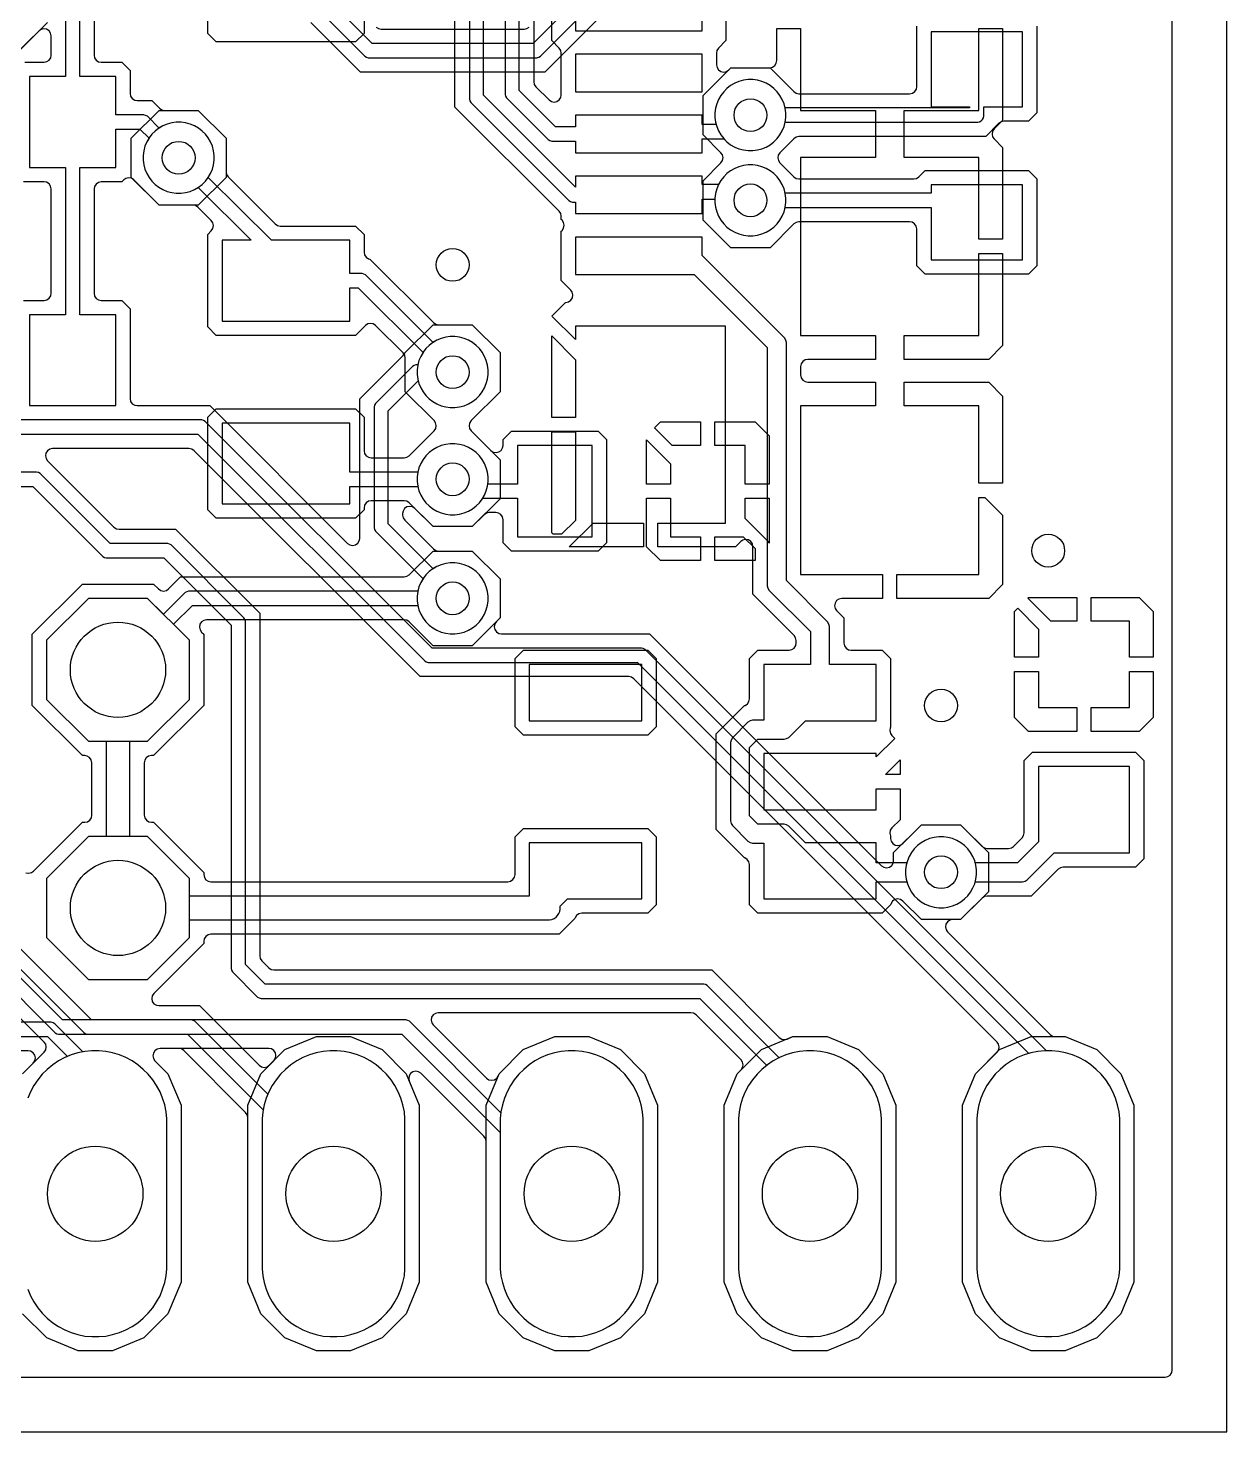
# Model space of a CAD drawing. Header units: millimetres. Extents: x 22.9 to 64.8, y 41.9 to 68.6.
# Drawn here: x 51.99 to 64.77, y 41.91 to 56.88 of the extents above; entities that cross this region are included whole.
import ezdxf

# ---------------------------------------------------------------- set-up
doc = ezdxf.new("R2010")
doc.units = ezdxf.units.MM

msp = doc.modelspace()

# ---------------------------------------------------------------- linework, layer by layer
at = {"layer": '16_copper'}
for points in [[(23.52, 42.494), (64.11, 42.494), (64.139, 42.5), (64.164, 42.517), (64.181, 42.543), (64.186, 42.57), (64.186, 67.92), (64.18, 67.949), (64.163, 67.974), (64.137, 67.991), (64.11, 67.996), (23.52, 67.996)], [(55.172, 56.988), (55.579, 56.581), (55.597, 56.571), (55.616, 56.566), (57.414, 56.566), (57.433, 56.571), (57.451, 56.581), (59.423, 58.553)], [(59.286, 58.632), (57.372, 56.718), (55.658, 56.718), (55.309, 57.067)], [(59.591, 58.506), (57.499, 56.413), (55.531, 56.413), (55.004, 56.94)], [(52.387, 57.741), (52.387, 56.365), (52.003, 56.365), (52.003, 55.395), (52.387, 55.395), (52.387, 53.825), (52.003, 53.825), (52.003, 52.855), (52.924, 52.855), (52.924, 53.825), (52.54, 53.825), (52.54, 55.395), (52.924, 55.395), (52.924, 55.804), (53.181, 55.804), (53.278, 55.708), (53.254, 55.667), (53.235, 55.621), (53.222, 55.573), (53.216, 55.524), (53.216, 55.474), (53.222, 55.425), (53.235, 55.377), (53.254, 55.331), (53.279, 55.288), (53.309, 55.249), (53.344, 55.214), (53.383, 55.184), (53.426, 55.159), (53.472, 55.14), (53.52, 55.127), (53.569, 55.121), (53.619, 55.121), (53.668, 55.127), (53.716, 55.14), (53.762, 55.159), (53.805, 55.184), (53.844, 55.214), (53.879, 55.249), (53.909, 55.288), (53.934, 55.331), (53.953, 55.377), (53.966, 55.425), (53.972, 55.474), (53.972, 55.524), (53.966, 55.573), (53.953, 55.621), (53.934, 55.667), (53.909, 55.71), (53.879, 55.749), (53.844, 55.784), (53.805, 55.814), (53.762, 55.839), (53.716, 55.858), (53.668, 55.871), (53.619, 55.877), (53.569, 55.877), (53.52, 55.871), (53.472, 55.858), (53.426, 55.839), (53.385, 55.815), (53.26, 55.941), (53.242, 55.951), (53.223, 55.956), (52.924, 55.956), (52.924, 56.365), (52.54, 56.365), (52.54, 57.935)], [(52.692, 57.706), (52.692, 56.594), (52.698, 56.564), (52.715, 56.539), (52.741, 56.523), (52.768, 56.518), (52.987, 56.518), (53.076, 56.428), (53.076, 56.185), (53.082, 56.155), (53.1, 56.13), (53.125, 56.114), (53.153, 56.109), (53.308, 56.109), (53.39, 56.027), (53.415, 56.01), (53.444, 56.004), (53.803, 56.004), (54.099, 55.708), (54.099, 55.29), (53.803, 54.994), (53.385, 54.994), (53.115, 55.263), (53.09, 55.28), (53.06, 55.285), (53.031, 55.279), (53.008, 55.263), (52.987, 55.242), (52.768, 55.242), (52.739, 55.236), (52.714, 55.219), (52.697, 55.194), (52.692, 55.166), (52.692, 54.054), (52.698, 54.024), (52.715, 53.999), (52.741, 53.983), (52.768, 53.977), (52.987, 53.977), (53.076, 53.888), (53.076, 52.931), (53.082, 52.901), (53.1, 52.876), (53.125, 52.86), (53.153, 52.855), (53.925, 52.855), (55.394, 51.386), (55.42, 51.369), (55.449, 51.364), (55.479, 51.37), (55.504, 51.388), (55.52, 51.413), (55.524, 51.44), (55.524, 52.927), (55.987, 53.39), (56.004, 53.415), (56.005, 53.417), (56.306, 53.718), (56.724, 53.718), (57.02, 53.422), (57.02, 53.004), (56.712, 52.695), (56.695, 52.67), (56.69, 52.64), (56.696, 52.611), (56.712, 52.588), (56.923, 52.376), (56.948, 52.36), (56.978, 52.354), (57.008, 52.361), (57.032, 52.378), (57.048, 52.404), (57.053, 52.43), (57.053, 52.493), (57.142, 52.582), (58.067, 52.582), (58.157, 52.493), (58.157, 51.393), (58.067, 51.304), (57.142, 51.304), (57.053, 51.393), (57.053, 51.638), (57.047, 51.668), (57.03, 51.693), (57.004, 51.709), (56.977, 51.714), (56.905, 51.714), (56.876, 51.708), (56.852, 51.692), (56.724, 51.565), (56.306, 51.565), (56.112, 51.759), (56.086, 51.776), (56.057, 51.781), (56.027, 51.775), (56.002, 51.757), (55.986, 51.731), (55.982, 51.705), (55.982, 51.688), (55.988, 51.659), (56.004, 51.634), (56.311, 51.328), (56.336, 51.311), (56.365, 51.305), (56.724, 51.305), (57.02, 51.009), (57.02, 50.591), (56.981, 50.552), (56.965, 50.527), (56.959, 50.497), (56.966, 50.467), (56.983, 50.442), (57.009, 50.426), (57.035, 50.422), (58.613, 50.422), (61.087, 47.949), (61.112, 47.932), (61.142, 47.926), (61.171, 47.933), (61.196, 47.95), (61.212, 47.976), (61.217, 48.002), (61.217, 48.088), (61.513, 48.384), (61.931, 48.384), (62.16, 48.155), (62.185, 48.139), (62.214, 48.133), (62.442, 48.133), (62.472, 48.139), (62.496, 48.155), (62.586, 48.245), (62.603, 48.271), (62.609, 48.299), (62.609, 49.069), (62.698, 49.159), (63.794, 49.159), (63.884, 49.069), (63.884, 48.022), (63.794, 47.933), (63.024, 47.933), (62.994, 47.927), (62.97, 47.911), (62.684, 47.625), (62.214, 47.625), (62.184, 47.619), (62.16, 47.603), (61.931, 47.374), (61.845, 47.374), (61.816, 47.368), (61.791, 47.351), (61.774, 47.325), (61.769, 47.295), (61.776, 47.266), (61.792, 47.244), (62.887, 46.149), (62.912, 46.132), (62.94, 46.126), (63.047, 46.126), (63.383, 45.987), (63.64, 45.73), (63.779, 45.394), (63.779, 43.506), (63.64, 43.17), (63.383, 42.913), (63.047, 42.774), (62.683, 42.774), (62.347, 42.913), (62.09, 43.17), (61.951, 43.506), (61.951, 45.394), (62.09, 45.73), (62.32, 45.961), (62.337, 45.986), (62.343, 46.016), (62.336, 46.045), (62.32, 46.068), (58.446, 49.942), (58.421, 49.959), (58.393, 49.965), (56.169, 49.965), (53.758, 52.375), (53.733, 52.392), (53.704, 52.398), (52.25, 52.398), (52.22, 52.392), (52.195, 52.375), (52.178, 52.349), (52.173, 52.319), (52.18, 52.29), (52.196, 52.268), (52.904, 51.559), (52.93, 51.542), (52.958, 51.537), (53.562, 51.537), (54.458, 50.641), (54.458, 46.989), (54.464, 46.96), (54.48, 46.935), (54.555, 46.86), (54.581, 46.843), (54.609, 46.838), (59.277, 46.838), (59.997, 46.117), (60.023, 46.1), (60.052, 46.095), (60.08, 46.1), (60.143, 46.126), (60.507, 46.126), (60.843, 45.987), (61.1, 45.73), (61.239, 45.394), (61.239, 43.506), (61.1, 43.17), (60.843, 42.913), (60.507, 42.774), (60.143, 42.774), (59.807, 42.913), (59.55, 43.17), (59.411, 43.506), (59.411, 45.394), (59.55, 45.73), (59.59, 45.77), (59.607, 45.795), (59.612, 45.825), (59.606, 45.855), (59.59, 45.878), (59.11, 46.358), (59.084, 46.375), (59.056, 46.38), (56.362, 46.38), (56.332, 46.374), (56.307, 46.357), (56.291, 46.332), (56.286, 46.302), (56.293, 46.272), (56.308, 46.25), (56.876, 45.682), (56.901, 45.666), (56.931, 45.66), (56.961, 45.666), (56.985, 45.684), (57, 45.707), (57.01, 45.73), (57.267, 45.987), (57.603, 46.126), (57.967, 46.126), (58.303, 45.987), (58.56, 45.73), (58.699, 45.394), (58.699, 43.506), (58.56, 43.17), (58.303, 42.913), (57.967, 42.774), (57.603, 42.774), (57.267, 42.913), (57.01, 43.17), (56.871, 43.506), (56.871, 45.01), (56.865, 45.039), (56.848, 45.063), (56.177, 45.735), (56.152, 45.752), (56.122, 45.757), (56.092, 45.751), (56.067, 45.733), (56.051, 45.707), (56.047, 45.677), (56.053, 45.652), (56.159, 45.394), (56.159, 43.506), (56.02, 43.17), (55.763, 42.913), (55.427, 42.774), (55.063, 42.774), (54.727, 42.913), (54.47, 43.17), (54.331, 43.506), (54.331, 45.394), (54.47, 45.73), (54.609, 45.869), (54.626, 45.895), (54.631, 45.924), (54.625, 45.954), (54.607, 45.979), (54.582, 45.995), (54.555, 45.999), (53.395, 45.999), (53.365, 45.993), (53.34, 45.976), (53.324, 45.951), (53.319, 45.921), (53.326, 45.891), (53.341, 45.869), (53.48, 45.73), (53.619, 45.394), (53.619, 43.506), (53.48, 43.17), (53.223, 42.913), (52.887, 42.774), (52.523, 42.774), (52.187, 42.913), (51.93, 43.17)], [(62.742, 56.904), (62.742, 55.979), (62.653, 55.889), (62.394, 55.889), (62.364, 55.883), (62.34, 55.867), (62.198, 55.725), (60.207, 55.725), (60.178, 55.719), (60.154, 55.702), (60.004, 55.553), (59.987, 55.528), (59.982, 55.498), (59.988, 55.468), (60.004, 55.445), (60.154, 55.296), (60.179, 55.279), (60.207, 55.273), (61.432, 55.273), (61.462, 55.279), (61.486, 55.296), (61.553, 55.363), (62.653, 55.363), (62.742, 55.273), (62.742, 54.348), (62.653, 54.259), (61.553, 54.259), (61.464, 54.348), (61.464, 54.74), (61.458, 54.77), (61.44, 54.795), (61.415, 54.811), (61.387, 54.816), (60.207, 54.816), (60.178, 54.81), (60.154, 54.794), (59.899, 54.539), (59.481, 54.539), (59.185, 54.835), (59.185, 55.254), (59.376, 55.445), (59.393, 55.47), (59.398, 55.5), (59.392, 55.53), (59.376, 55.553), (59.185, 55.744), (59.185, 56.163), (59.481, 56.459), (59.899, 56.459), (60.154, 56.204), (60.179, 56.188), (60.207, 56.182), (61.387, 56.182), (61.417, 56.188), (61.442, 56.205), (61.459, 56.231), (61.464, 56.258), (61.464, 56.904)], [(51.955, 56.518), (52.159, 56.518), (52.189, 56.524), (52.214, 56.541), (52.23, 56.566), (52.235, 56.594), (52.235, 56.798), (52.229, 56.827), (52.212, 56.852), (52.186, 56.869), (52.156, 56.874), (52.127, 56.867), (52.105, 56.851), (51.901, 56.648)], [(55.698, 56.893), (55.724, 56.876), (55.752, 56.871), (57.278, 56.871), (57.307, 56.877), (57.332, 56.893)], [(51.94, 53.977), (52.159, 53.977), (52.189, 53.984), (52.214, 54.001), (52.23, 54.026), (52.235, 54.054), (52.235, 55.166), (52.229, 55.196), (52.212, 55.221), (52.186, 55.237), (52.159, 55.242), (51.94, 55.242)], [(50.349, 52.55), (53.799, 52.55), (56.217, 50.132), (56.234, 50.122), (56.254, 50.117), (58.487, 50.117), (62.659, 45.946), (62.608, 45.93), (62.539, 45.902), (62.473, 45.866), (62.411, 45.825), (62.353, 45.777), (62.3, 45.724), (62.252, 45.666), (62.211, 45.604), (62.175, 45.538), (62.147, 45.469), (62.125, 45.397), (62.11, 45.324), (62.103, 45.249), (62.103, 43.651), (62.11, 43.576), (62.125, 43.503), (62.147, 43.431), (62.175, 43.362), (62.211, 43.296), (62.252, 43.234), (62.3, 43.176), (62.353, 43.123), (62.411, 43.075), (62.473, 43.034), (62.539, 42.998), (62.608, 42.97), (62.68, 42.948), (62.753, 42.933), (62.828, 42.926), (62.902, 42.926), (62.977, 42.933), (63.05, 42.948), (63.122, 42.97), (63.191, 42.998), (63.257, 43.034), (63.319, 43.075), (63.377, 43.123), (63.43, 43.176), (63.478, 43.234), (63.519, 43.296), (63.555, 43.362), (63.583, 43.431), (63.605, 43.503), (63.62, 43.576), (63.627, 43.651), (63.627, 45.249), (63.62, 45.324), (63.605, 45.397), (63.583, 45.469), (63.555, 45.538), (63.519, 45.604), (63.478, 45.666), (63.43, 45.724), (63.377, 45.777), (63.319, 45.825), (63.257, 45.866), (63.191, 45.902), (63.122, 45.93), (63.05, 45.952), (62.977, 45.967), (62.902, 45.974), (62.846, 45.974), (58.566, 50.254), (58.548, 50.264), (58.529, 50.269), (56.295, 50.269), (53.877, 52.687), (53.86, 52.697), (53.841, 52.703), (50.391, 52.703)], [(48.758, 51.994), (52.038, 51.994), (52.785, 51.247), (52.803, 51.237), (52.822, 51.232), (53.435, 51.232), (54.153, 50.514), (54.153, 46.853), (54.158, 46.834), (54.168, 46.816), (54.436, 46.548), (54.454, 46.538), (54.473, 46.533), (59.15, 46.533), (59.864, 45.819), (59.813, 45.777), (59.76, 45.724), (59.712, 45.666), (59.671, 45.604), (59.635, 45.538), (59.607, 45.469), (59.585, 45.397), (59.57, 45.324), (59.563, 45.249), (59.563, 43.651), (59.57, 43.576), (59.585, 43.503), (59.607, 43.431), (59.635, 43.362), (59.671, 43.296), (59.712, 43.234), (59.76, 43.176), (59.813, 43.123), (59.871, 43.075), (59.933, 43.034), (59.999, 42.998), (60.068, 42.97), (60.14, 42.948), (60.213, 42.933), (60.288, 42.926), (60.362, 42.926), (60.437, 42.933), (60.51, 42.948), (60.582, 42.97), (60.651, 42.998), (60.717, 43.034), (60.779, 43.075), (60.837, 43.123), (60.89, 43.176), (60.938, 43.234), (60.979, 43.296), (61.015, 43.362), (61.043, 43.431), (61.065, 43.503), (61.08, 43.576), (61.087, 43.651), (61.087, 45.249), (61.08, 45.324), (61.065, 45.397), (61.043, 45.469), (61.015, 45.538), (60.979, 45.604), (60.938, 45.666), (60.89, 45.724), (60.837, 45.777), (60.779, 45.825), (60.717, 45.866), (60.651, 45.902), (60.582, 45.93), (60.51, 45.952), (60.437, 45.967), (60.362, 45.974), (60.288, 45.974), (60.213, 45.967), (60.14, 45.952), (60.068, 45.93), (59.999, 45.902), (59.998, 45.901), (59.229, 46.67), (59.211, 46.68), (59.192, 46.685), (54.515, 46.685), (54.305, 46.895), (54.305, 50.556), (54.3, 50.575), (54.29, 50.593), (53.514, 51.369), (53.496, 51.379), (53.477, 51.384), (52.864, 51.384), (52.117, 52.131), (52.099, 52.141), (52.08, 52.146), (48.8, 52.146)], [(51.628, 47.124), (52.585, 46.167), (52.603, 46.157), (52.622, 46.152), (55.975, 46.152), (57.023, 45.104), (57.023, 43.651), (57.03, 43.576), (57.045, 43.503), (57.067, 43.431), (57.095, 43.362), (57.131, 43.296), (57.172, 43.234), (57.22, 43.176), (57.273, 43.123), (57.331, 43.075), (57.393, 43.034), (57.459, 42.998), (57.528, 42.97), (57.6, 42.948), (57.673, 42.933), (57.748, 42.926), (57.822, 42.926), (57.897, 42.933), (57.97, 42.948), (58.042, 42.97), (58.111, 42.998), (58.177, 43.034), (58.239, 43.075), (58.297, 43.123), (58.35, 43.176), (58.398, 43.234), (58.439, 43.296), (58.475, 43.362), (58.503, 43.431), (58.525, 43.503), (58.54, 43.576), (58.547, 43.651), (58.547, 45.249), (58.54, 45.324), (58.525, 45.397), (58.503, 45.469), (58.475, 45.538), (58.439, 45.604), (58.398, 45.666), (58.35, 45.724), (58.297, 45.777), (58.239, 45.825), (58.177, 45.866), (58.111, 45.902), (58.042, 45.93), (57.97, 45.952), (57.897, 45.967), (57.822, 45.974), (57.748, 45.974), (57.673, 45.967), (57.6, 45.952), (57.528, 45.93), (57.459, 45.902), (57.393, 45.866), (57.331, 45.825), (57.273, 45.777), (57.22, 45.724), (57.172, 45.666), (57.131, 45.604), (57.095, 45.538), (57.067, 45.469), (57.045, 45.397), (57.03, 45.324), (57.029, 45.313), (56.054, 46.289), (56.036, 46.299), (56.017, 46.304), (52.664, 46.304), (51.765, 47.203)], [(51.987, 43.431), (52.015, 43.362), (52.051, 43.296), (52.092, 43.234), (52.14, 43.176), (52.193, 43.123), (52.251, 43.075), (52.313, 43.034), (52.379, 42.998), (52.448, 42.97), (52.52, 42.948), (52.593, 42.933), (52.668, 42.926), (52.742, 42.926), (52.817, 42.933), (52.89, 42.948), (52.962, 42.97), (53.031, 42.998), (53.097, 43.034), (53.159, 43.075), (53.217, 43.123), (53.27, 43.176), (53.318, 43.234), (53.359, 43.296), (53.395, 43.362), (53.423, 43.431), (53.445, 43.503), (53.46, 43.576), (53.467, 43.651), (53.467, 45.249), (53.46, 45.324), (53.445, 45.397), (53.423, 45.469), (53.395, 45.538), (53.359, 45.604), (53.318, 45.666), (53.27, 45.724), (53.217, 45.777), (53.159, 45.825), (53.097, 45.866), (53.031, 45.902), (52.962, 45.93), (52.89, 45.952), (52.817, 45.967), (52.742, 45.974), (52.668, 45.974), (52.593, 45.967), (52.574, 45.963), (52.273, 46.264), (52.256, 46.274), (52.236, 46.279), (49.841, 46.279)], [(49.799, 46.126), (52.195, 46.126), (52.408, 45.914), (52.379, 45.902), (52.313, 45.866), (52.251, 45.825), (52.193, 45.777), (52.14, 45.724), (52.092, 45.666), (52.051, 45.604), (52.015, 45.538), (51.987, 45.469)], [(51.93, 45.73), (52.044, 45.844), (52.061, 45.869), (52.066, 45.899), (52.06, 45.929), (52.042, 45.953), (52.016, 45.969), (51.99, 45.974), (50.88, 45.974)]]:
    msp.add_lwpolyline(points, dxfattribs=at)
for points in [[(62.15, 55.892), (62.164, 55.907), (62.174, 55.924), (62.179, 55.943), (62.179, 56.042), (62.59, 56.042), (62.59, 56.841), (61.616, 56.841), (61.616, 56.042), (62.027, 56.042), (62.027, 56.03), (60.061, 56.03), (60.049, 56.075), (60.03, 56.121), (60.005, 56.164), (59.975, 56.203), (59.94, 56.238), (59.901, 56.269), (59.858, 56.293), (59.812, 56.312), (59.764, 56.325), (59.715, 56.332), (59.665, 56.332), (59.616, 56.325), (59.568, 56.312), (59.522, 56.293), (59.479, 56.269), (59.44, 56.238), (59.405, 56.203), (59.375, 56.164), (59.35, 56.121), (59.331, 56.075), (59.318, 56.027), (59.312, 55.978), (59.312, 55.929), (59.318, 55.879), (59.331, 55.832), (59.35, 55.786), (59.375, 55.743), (59.405, 55.704), (59.44, 55.668), (59.479, 55.638), (59.522, 55.613), (59.568, 55.595), (59.616, 55.582), (59.665, 55.575), (59.715, 55.575), (59.764, 55.582), (59.812, 55.595), (59.858, 55.613), (59.901, 55.638), (59.94, 55.668), (59.975, 55.704), (60.005, 55.743), (60.03, 55.786), (60.049, 55.832), (60.061, 55.877), (62.113, 55.877), (62.132, 55.882)], [(62.59, 55.21), (61.616, 55.21), (61.616, 55.121), (60.061, 55.121), (60.049, 55.166), (60.03, 55.212), (60.005, 55.255), (59.975, 55.294), (59.94, 55.33), (59.901, 55.36), (59.858, 55.385), (59.812, 55.403), (59.764, 55.416), (59.715, 55.423), (59.665, 55.423), (59.616, 55.416), (59.568, 55.403), (59.522, 55.385), (59.479, 55.36), (59.44, 55.33), (59.405, 55.294), (59.375, 55.255), (59.35, 55.212), (59.331, 55.166), (59.318, 55.119), (59.312, 55.069), (59.312, 55.02), (59.318, 54.971), (59.331, 54.923), (59.35, 54.877), (59.375, 54.834), (59.405, 54.795), (59.44, 54.76), (59.479, 54.729), (59.522, 54.705), (59.568, 54.686), (59.616, 54.673), (59.665, 54.666), (59.715, 54.666), (59.764, 54.673), (59.812, 54.686), (59.858, 54.705), (59.901, 54.729), (59.94, 54.76), (59.975, 54.795), (60.005, 54.834), (60.03, 54.877), (60.049, 54.923), (60.061, 54.968), (61.616, 54.968), (61.616, 54.411), (62.59, 54.411)], [(55.682, 51.533), (55.692, 51.515), (56.199, 51.009), (56.175, 50.968), (56.156, 50.922), (56.143, 50.874), (56.137, 50.825), (56.137, 50.775), (56.143, 50.726), (56.156, 50.678), (56.175, 50.632), (56.2, 50.589), (56.23, 50.55), (56.265, 50.515), (56.304, 50.485), (56.347, 50.46), (56.393, 50.441), (56.441, 50.428), (56.49, 50.422), (56.54, 50.422), (56.589, 50.428), (56.637, 50.441), (56.683, 50.46), (56.726, 50.485), (56.765, 50.515), (56.8, 50.55), (56.83, 50.589), (56.855, 50.632), (56.874, 50.678), (56.887, 50.726), (56.893, 50.775), (56.893, 50.825), (56.887, 50.874), (56.874, 50.922), (56.855, 50.968), (56.83, 51.011), (56.8, 51.05), (56.765, 51.085), (56.726, 51.115), (56.683, 51.14), (56.637, 51.159), (56.589, 51.172), (56.54, 51.178), (56.49, 51.178), (56.441, 51.172), (56.393, 51.159), (56.347, 51.14), (56.306, 51.116), (55.829, 51.594), (55.829, 52.8), (56.148, 53.12), (56.156, 53.091), (56.175, 53.045), (56.2, 53.002), (56.23, 52.963), (56.265, 52.928), (56.304, 52.898), (56.347, 52.873), (56.393, 52.854), (56.441, 52.841), (56.49, 52.835), (56.54, 52.835), (56.589, 52.841), (56.637, 52.854), (56.683, 52.873), (56.726, 52.898), (56.765, 52.928), (56.8, 52.963), (56.83, 53.002), (56.855, 53.045), (56.874, 53.091), (56.887, 53.139), (56.893, 53.188), (56.893, 53.238), (56.887, 53.287), (56.874, 53.335), (56.855, 53.381), (56.83, 53.424), (56.8, 53.463), (56.765, 53.498), (56.726, 53.528), (56.683, 53.553), (56.637, 53.572), (56.589, 53.585), (56.54, 53.591), (56.49, 53.591), (56.441, 53.585), (56.393, 53.572), (56.347, 53.553), (56.304, 53.528), (56.265, 53.498), (56.23, 53.463), (56.2, 53.424), (56.175, 53.381), (56.156, 53.335), (56.144, 53.289), (56.124, 53.289), (56.105, 53.284), (56.087, 53.274), (55.692, 52.879), (55.682, 52.861), (55.677, 52.842), (55.677, 51.552)], [(58.856, 52.43), (58.666, 52.62), (58.731, 52.684), (59.159, 52.684), (59.159, 52.43)], [(59.635, 52.019), (59.635, 52.43), (59.311, 52.43), (59.311, 52.684), (59.74, 52.684), (59.889, 52.535), (59.889, 52.019)], [(58.004, 52.43), (57.205, 52.43), (57.205, 52.019), (56.89, 52.019), (56.893, 52.045), (56.893, 52.095), (56.887, 52.144), (56.874, 52.192), (56.855, 52.238), (56.83, 52.281), (56.8, 52.32), (56.765, 52.355), (56.726, 52.385), (56.683, 52.41), (56.637, 52.429), (56.589, 52.442), (56.54, 52.448), (56.49, 52.448), (56.441, 52.442), (56.393, 52.429), (56.347, 52.41), (56.304, 52.385), (56.265, 52.355), (56.23, 52.32), (56.2, 52.281), (56.175, 52.238), (56.156, 52.192), (56.143, 52.144), (56.137, 52.095), (56.137, 52.045), (56.143, 51.996), (56.156, 51.948), (56.175, 51.902), (56.2, 51.859), (56.23, 51.82), (56.265, 51.785), (56.304, 51.755), (56.347, 51.73), (56.393, 51.711), (56.441, 51.698), (56.49, 51.692), (56.54, 51.692), (56.589, 51.698), (56.637, 51.711), (56.683, 51.73), (56.726, 51.755), (56.765, 51.785), (56.8, 51.82), (56.83, 51.859), (56.834, 51.867), (57.205, 51.867), (57.205, 51.456), (58.004, 51.456)], [(58.582, 52.019), (58.582, 52.489), (58.836, 52.235), (58.836, 52.019)], [(58.731, 51.202), (58.582, 51.351), (58.582, 51.867), (58.836, 51.867), (58.836, 51.456), (59.159, 51.456), (59.159, 51.202)], [(59.888, 51.391), (59.878, 51.408), (59.635, 51.651), (59.635, 51.867), (59.889, 51.867), (59.889, 51.389)], [(59.311, 51.202), (59.311, 51.456), (59.614, 51.456), (59.741, 51.33), (59.741, 51.203), (59.74, 51.202)], [(53.709, 49.722), (53.709, 50.354), (53.263, 50.8), (52.632, 50.8), (52.185, 50.354), (52.185, 49.722), (52.632, 49.276), (53.263, 49.276)], [(62.893, 50.556), (62.648, 50.801), (62.656, 50.81), (63.17, 50.81), (63.17, 50.556)], [(63.731, 50.171), (63.731, 50.556), (63.322, 50.556), (63.322, 50.81), (63.836, 50.81), (63.985, 50.661), (63.985, 50.171)], [(62.507, 50.171), (62.507, 50.661), (62.54, 50.694), (62.761, 50.472), (62.761, 50.171)], [(62.656, 49.381), (62.507, 49.529), (62.507, 50.019), (62.761, 50.019), (62.761, 49.635), (63.17, 49.635), (63.17, 49.381)], [(63.322, 49.381), (63.322, 49.635), (63.731, 49.635), (63.731, 50.019), (63.985, 50.019), (63.985, 49.529), (63.836, 49.381)], [(62.641, 47.798), (62.929, 48.085), (63.731, 48.085), (63.731, 49.006), (62.761, 49.006), (62.761, 48.204), (62.537, 47.981), (62.086, 47.981), (62.081, 48.001), (62.062, 48.047), (62.037, 48.09), (62.007, 48.129), (61.972, 48.164), (61.933, 48.194), (61.89, 48.219), (61.844, 48.238), (61.796, 48.251), (61.747, 48.257), (61.697, 48.257), (61.648, 48.251), (61.6, 48.238), (61.554, 48.219), (61.511, 48.194), (61.472, 48.164), (61.437, 48.129), (61.407, 48.09), (61.382, 48.047), (61.363, 48.001), (61.35, 47.953), (61.344, 47.904), (61.344, 47.854), (61.35, 47.805), (61.363, 47.757), (61.382, 47.711), (61.407, 47.668), (61.437, 47.629), (61.472, 47.594), (61.511, 47.564), (61.554, 47.539), (61.6, 47.52), (61.648, 47.507), (61.697, 47.501), (61.747, 47.501), (61.796, 47.507), (61.844, 47.52), (61.89, 47.539), (61.933, 47.564), (61.972, 47.594), (62.007, 47.629), (62.037, 47.668), (62.062, 47.711), (62.081, 47.757), (62.086, 47.777), (62.592, 47.777), (62.618, 47.784)], [(53.709, 47.182), (53.709, 47.814), (53.263, 48.26), (52.632, 48.26), (52.185, 47.814), (52.185, 47.182), (52.632, 46.736), (53.263, 46.736)], [(55.357, 42.933), (55.43, 42.948), (55.502, 42.97), (55.571, 42.998), (55.637, 43.034), (55.699, 43.075), (55.757, 43.123), (55.81, 43.176), (55.858, 43.234), (55.899, 43.296), (55.935, 43.362), (55.963, 43.431), (55.985, 43.503), (56, 43.576), (56.007, 43.651), (56.007, 45.249), (56, 45.324), (55.985, 45.397), (55.963, 45.469), (55.935, 45.538), (55.899, 45.604), (55.858, 45.666), (55.81, 45.724), (55.757, 45.777), (55.699, 45.825), (55.637, 45.866), (55.571, 45.902), (55.502, 45.93), (55.43, 45.952), (55.357, 45.967), (55.282, 45.974), (55.208, 45.974), (55.133, 45.967), (55.06, 45.952), (54.988, 45.93), (54.919, 45.902), (54.853, 45.866), (54.791, 45.825), (54.733, 45.777), (54.68, 45.724), (54.632, 45.666), (54.591, 45.604), (54.555, 45.538), (54.527, 45.469), (54.505, 45.397), (54.49, 45.324), (54.483, 45.249), (54.483, 43.651), (54.49, 43.576), (54.505, 43.503), (54.527, 43.431), (54.555, 43.362), (54.591, 43.296), (54.632, 43.234), (54.68, 43.176), (54.733, 43.123), (54.791, 43.075), (54.853, 43.034), (54.919, 42.998), (54.988, 42.97), (55.06, 42.948), (55.133, 42.933), (55.208, 42.926), (55.282, 42.926)]]:
    msp.add_lwpolyline(points, close=True, dxfattribs=at)
at = {"layer": '1_copper'}
for points in [[(23.52, 42.494), (64.11, 42.494), (64.139, 42.5), (64.164, 42.517), (64.181, 42.543), (64.186, 42.57), (64.186, 67.92), (64.18, 67.949), (64.163, 67.974), (64.137, 67.991), (64.11, 67.996), (23.52, 67.996)], [(57.379, 59.959), (57.379, 56.31), (57.385, 56.28), (57.401, 56.256), (57.543, 56.115), (57.568, 56.098), (57.598, 56.092), (57.627, 56.099), (57.652, 56.116), (57.668, 56.142), (57.673, 56.169), (57.673, 56.615), (57.667, 56.644), (57.65, 56.669), (57.571, 56.748), (57.571, 56.977)], [(57.074, 59.832), (57.074, 56.174), (57.079, 56.155), (57.089, 56.137), (57.534, 55.692), (57.552, 55.682), (57.571, 55.677), (57.825, 55.677), (57.825, 55.553), (59.175, 55.553), (59.175, 55.702), (59.406, 55.702), (59.44, 55.668), (59.479, 55.638), (59.522, 55.613), (59.568, 55.595), (59.616, 55.582), (59.665, 55.575), (59.715, 55.575), (59.764, 55.582), (59.812, 55.595), (59.858, 55.613), (59.901, 55.638), (59.94, 55.668), (59.975, 55.704), (60.005, 55.743), (60.03, 55.786), (60.049, 55.832), (60.062, 55.879), (60.068, 55.929), (60.068, 55.978), (60.062, 56.027), (60.049, 56.075), (60.03, 56.121), (60.005, 56.164), (59.975, 56.203), (59.94, 56.238), (59.901, 56.269), (59.858, 56.293), (59.812, 56.312), (59.764, 56.325), (59.715, 56.332), (59.665, 56.332), (59.616, 56.325), (59.568, 56.312), (59.522, 56.293), (59.479, 56.269), (59.44, 56.238), (59.405, 56.203), (59.375, 56.164), (59.35, 56.121), (59.331, 56.075), (59.318, 56.027), (59.312, 55.978), (59.312, 55.929), (59.318, 55.879), (59.325, 55.855), (59.175, 55.855), (59.175, 55.953), (57.825, 55.953), (57.825, 55.829), (57.613, 55.829), (57.226, 56.215), (57.226, 59.874)], [(56.693, 59.637), (56.693, 56.124), (56.698, 56.105), (56.708, 56.087), (57.753, 55.042), (57.771, 55.032), (57.79, 55.027), (57.825, 55.027), (57.825, 54.903), (59.175, 54.903), (59.175, 55.059), (59.312, 55.059), (59.312, 55.02), (59.318, 54.971), (59.331, 54.923), (59.35, 54.877), (59.375, 54.834), (59.405, 54.795), (59.44, 54.76), (59.479, 54.729), (59.522, 54.705), (59.568, 54.686), (59.616, 54.673), (59.665, 54.666), (59.715, 54.666), (59.764, 54.673), (59.812, 54.686), (59.858, 54.705), (59.901, 54.729), (59.94, 54.76), (59.975, 54.795), (60.005, 54.834), (60.03, 54.877), (60.049, 54.923), (60.062, 54.971), (60.068, 55.02), (60.068, 55.069), (60.062, 55.119), (60.049, 55.166), (60.03, 55.212), (60.005, 55.255), (59.975, 55.294), (59.94, 55.33), (59.901, 55.36), (59.858, 55.385), (59.812, 55.403), (59.764, 55.416), (59.715, 55.423), (59.665, 55.423), (59.616, 55.416), (59.568, 55.403), (59.522, 55.385), (59.479, 55.36), (59.44, 55.33), (59.405, 55.294), (59.375, 55.255), (59.35, 55.212), (59.35, 55.212), (59.175, 55.212), (59.175, 55.303), (57.825, 55.303), (57.825, 55.186), (56.845, 56.166), (56.845, 59.679)], [(55.57, 57.013), (55.57, 56.824), (55.481, 56.735), (53.993, 56.735), (53.904, 56.824), (53.904, 57.812)], [(59.429, 56.977), (59.429, 56.748), (59.35, 56.669), (59.333, 56.643), (59.328, 56.615), (59.328, 56.489), (59.334, 56.46), (59.351, 56.435), (59.376, 56.418), (59.406, 56.413), (59.436, 56.42), (59.458, 56.436), (59.481, 56.459), (59.895, 56.459), (59.925, 56.465), (59.95, 56.482), (59.966, 56.507), (59.971, 56.535), (59.971, 56.877), (60.225, 56.877), (60.225, 56.003), (61.023, 56.003), (61.023, 55.503), (60.225, 55.503), (60.225, 53.603), (61.023, 53.603), (61.023, 53.349), (60.301, 53.349), (60.272, 53.343), (60.247, 53.326), (60.23, 53.3), (60.225, 53.273), (60.225, 53.183), (60.231, 53.153), (60.248, 53.128), (60.274, 53.112), (60.301, 53.107), (61.023, 53.107), (61.023, 52.853), (60.225, 52.853), (60.225, 51.053), (61.099, 51.053), (61.099, 50.799), (60.663, 50.799), (60.633, 50.793), (60.608, 50.776), (60.592, 50.75), (60.587, 50.72), (60.594, 50.691), (60.609, 50.669), (60.686, 50.592), (60.686, 50.323), (60.692, 50.293), (60.709, 50.268), (60.735, 50.252), (60.762, 50.247), (61.095, 50.247), (61.184, 50.158), (61.184, 49.424), (61.181, 49.42), (61.176, 49.39), (61.182, 49.36), (61.198, 49.337), (61.228, 49.307), (61.032, 49.111), (61.032, 49.144), (59.832, 49.144), (59.832, 48.544), (61.032, 48.544), (61.032, 48.768), (61.286, 48.768), (61.286, 48.439), (61.198, 48.351), (61.181, 48.326), (61.176, 48.296), (61.182, 48.267), (61.184, 48.264), (61.184, 48.24), (61.19, 48.21), (61.208, 48.185), (61.233, 48.169), (61.263, 48.164), (61.293, 48.171), (61.314, 48.186), (61.513, 48.384), (61.931, 48.384), (62.227, 48.088), (62.227, 47.67), (61.931, 47.374), (61.513, 47.374), (61.314, 47.572), (61.289, 47.589), (61.259, 47.594), (61.23, 47.588), (61.205, 47.57), (61.189, 47.545), (61.187, 47.534), (61.095, 47.442), (59.769, 47.442), (59.68, 47.531), (59.68, 47.96), (59.674, 47.99), (59.656, 48.015), (59.631, 48.031), (59.626, 48.032), (59.324, 48.334), (59.324, 49.355), (59.626, 49.657), (59.633, 49.658), (59.658, 49.676), (59.674, 49.701), (59.68, 49.729), (59.68, 50.158), (59.769, 50.247), (60.102, 50.247), (60.132, 50.253), (60.157, 50.27), (60.173, 50.296), (60.178, 50.323), (60.178, 50.35), (60.172, 50.38), (60.156, 50.404), (59.717, 50.843), (59.717, 51.352), (59.711, 51.382), (59.694, 51.407), (59.668, 51.423), (59.639, 51.428), (59.609, 51.421), (59.587, 51.406), (59.53, 51.349), (58.701, 51.349), (58.701, 51.603), (59.425, 51.603), (59.425, 53.703), (57.825, 53.703), (57.825, 53.561), (57.574, 53.811), (57.72, 53.957), (57.722, 53.957), (57.751, 53.963), (57.776, 53.98), (57.793, 54.006), (57.798, 54.036), (57.791, 54.065), (57.776, 54.087), (57.673, 54.19), (57.673, 54.716), (57.681, 54.724), (57.698, 54.749), (57.703, 54.779), (57.697, 54.809), (57.681, 54.832), (57.673, 54.84), (57.673, 54.875), (57.667, 54.905), (57.65, 54.929), (56.54, 56.039), (56.54, 57.082)], [(52.194, 56.941), (51.898, 56.645)], [(57.825, 56.977), (57.825, 56.853), (59.175, 56.853), (59.175, 56.977)], [(51.966, 47.874), (51.996, 47.869), (52.026, 47.876), (52.048, 47.892), (52.568, 48.412), (52.592, 48.412), (52.621, 48.418), (52.646, 48.436), (52.663, 48.461), (52.668, 48.489), (52.668, 49.047), (52.662, 49.077), (52.645, 49.102), (52.619, 49.118), (52.592, 49.124), (52.568, 49.124), (52.033, 49.659), (52.033, 50.417), (52.568, 50.952), (53.326, 50.952), (53.378, 50.9), (53.403, 50.883), (53.433, 50.878), (53.463, 50.884), (53.486, 50.9), (53.614, 51.029), (55.998, 51.029), (56.027, 51.035), (56.051, 51.051), (56.306, 51.305), (56.724, 51.305), (57.02, 51.009), (57.02, 50.591), (56.724, 50.295), (56.306, 50.295), (56.051, 50.549), (56.026, 50.566), (55.998, 50.571), (53.891, 50.571), (53.861, 50.565), (53.836, 50.548), (53.82, 50.523), (53.815, 50.493), (53.822, 50.463), (53.837, 50.441), (53.862, 50.417), (53.862, 49.659), (53.326, 49.124), (53.303, 49.124), (53.273, 49.118), (53.248, 49.1), (53.232, 49.075), (53.227, 49.047), (53.227, 48.489), (53.233, 48.459), (53.25, 48.434), (53.275, 48.418), (53.303, 48.412), (53.326, 48.412), (53.862, 47.877), (53.862, 47.854), (53.868, 47.824), (53.885, 47.799), (53.91, 47.783), (53.938, 47.777), (57.103, 47.777), (57.133, 47.783), (57.158, 47.801), (57.174, 47.826), (57.18, 47.854), (57.18, 48.258), (57.269, 48.347), (58.595, 48.347), (58.684, 48.258), (58.684, 47.531), (58.595, 47.442), (57.891, 47.442), (57.861, 47.436), (57.836, 47.419), (57.82, 47.393), (57.819, 47.386), (57.651, 47.219), (53.938, 47.219), (53.908, 47.213), (53.883, 47.195), (53.867, 47.17), (53.862, 47.142), (53.862, 47.119), (53.329, 46.587), (53.312, 46.561), (53.307, 46.532), (53.313, 46.502), (53.331, 46.477), (53.357, 46.461), (53.383, 46.457), (53.816, 46.457), (54.452, 45.82), (54.477, 45.803), (54.507, 45.798), (54.537, 45.804), (54.56, 45.82), (54.727, 45.987), (55.063, 46.126), (55.427, 46.126), (55.763, 45.987), (56.02, 45.73), (56.159, 45.394), (56.159, 43.506), (56.02, 43.17), (55.763, 42.913), (55.427, 42.774), (55.063, 42.774), (54.727, 42.913), (54.47, 43.17), (54.331, 43.506), (54.331, 45.264), (54.325, 45.293), (54.308, 45.317), (53.649, 45.977), (53.623, 45.994), (53.595, 45.999), (53.395, 45.999), (53.365, 45.993), (53.34, 45.976), (53.324, 45.951), (53.319, 45.921), (53.326, 45.891), (53.341, 45.869), (53.48, 45.73), (53.619, 45.394), (53.619, 43.506), (53.48, 43.17), (53.223, 42.913), (52.887, 42.774), (52.523, 42.774), (52.187, 42.913), (51.93, 43.17)], [(51.628, 46.816), (52.277, 46.167), (52.295, 46.157), (52.314, 46.152), (53.689, 46.152), (54.495, 45.346), (54.49, 45.324), (54.483, 45.249), (54.483, 43.651), (54.49, 43.576), (54.505, 43.503), (54.527, 43.431), (54.555, 43.362), (54.591, 43.296), (54.632, 43.234), (54.68, 43.176), (54.733, 43.123), (54.791, 43.075), (54.853, 43.034), (54.919, 42.998), (54.988, 42.97), (55.06, 42.948), (55.133, 42.933), (55.208, 42.926), (55.282, 42.926), (55.357, 42.933), (55.43, 42.948), (55.502, 42.97), (55.571, 42.998), (55.637, 43.034), (55.699, 43.075), (55.757, 43.123), (55.81, 43.176), (55.858, 43.234), (55.899, 43.296), (55.935, 43.362), (55.963, 43.431), (55.985, 43.503), (56, 43.576), (56.007, 43.651), (56.007, 45.249), (56, 45.324), (55.985, 45.397), (55.963, 45.469), (55.935, 45.538), (55.899, 45.604), (55.858, 45.666), (55.81, 45.724), (55.757, 45.777), (55.699, 45.825), (55.637, 45.866), (55.571, 45.902), (55.502, 45.93), (55.43, 45.952), (55.357, 45.967), (55.282, 45.974), (55.208, 45.974), (55.133, 45.967), (55.06, 45.952), (54.988, 45.93), (54.919, 45.902), (54.853, 45.866), (54.791, 45.825), (54.733, 45.777), (54.68, 45.724), (54.632, 45.666), (54.591, 45.604), (54.555, 45.538), (54.545, 45.512), (53.768, 46.289), (53.75, 46.299), (53.731, 46.304), (52.356, 46.304), (51.765, 46.895)], [(51.93, 45.73), (52.16, 45.961), (52.177, 45.986), (52.183, 46.016), (52.176, 46.045), (52.16, 46.068), (51.46, 46.768)], [(51.987, 43.431), (52.015, 43.362), (52.051, 43.296), (52.092, 43.234), (52.14, 43.176), (52.193, 43.123), (52.251, 43.075), (52.313, 43.034), (52.379, 42.998), (52.448, 42.97), (52.52, 42.948), (52.593, 42.933), (52.668, 42.926), (52.742, 42.926), (52.817, 42.933), (52.89, 42.948), (52.962, 42.97), (53.031, 42.998), (53.097, 43.034), (53.159, 43.075), (53.217, 43.123), (53.27, 43.176), (53.318, 43.234), (53.359, 43.296), (53.395, 43.362), (53.423, 43.431), (53.445, 43.503), (53.46, 43.576), (53.467, 43.651), (53.467, 45.249), (53.46, 45.324), (53.445, 45.397), (53.423, 45.469), (53.395, 45.538), (53.359, 45.604), (53.318, 45.666), (53.27, 45.724), (53.217, 45.777), (53.159, 45.825), (53.097, 45.866), (53.031, 45.902), (52.962, 45.93), (52.89, 45.952), (52.817, 45.967), (52.742, 45.974), (52.668, 45.974), (52.593, 45.967), (52.52, 45.952), (52.448, 45.93), (52.379, 45.902), (52.313, 45.866), (52.251, 45.825), (52.193, 45.777), (52.14, 45.724), (52.092, 45.666), (52.051, 45.604), (52.015, 45.538), (51.987, 45.469)]]:
    msp.add_lwpolyline(points, dxfattribs=at)
for points in [[(61.328, 55.503), (61.328, 56.003), (62.125, 56.003), (62.125, 56.877), (62.379, 56.877), (62.379, 55.898), (62.288, 55.807), (62.272, 55.782), (62.266, 55.752), (62.272, 55.722), (62.288, 55.699), (62.379, 55.608), (62.379, 54.629), (62.125, 54.629), (62.125, 55.503)], [(59.175, 56.603), (57.825, 56.603), (57.825, 56.203), (59.175, 56.203)], [(56.306, 51.565), (56.051, 51.819), (56.026, 51.836), (55.998, 51.841), (55.647, 51.841), (55.617, 51.835), (55.592, 51.818), (55.575, 51.793), (55.57, 51.765), (55.57, 51.744), (55.481, 51.655), (53.993, 51.655), (53.904, 51.744), (53.904, 52.732), (53.993, 52.821), (55.481, 52.821), (55.57, 52.732), (55.57, 52.375), (55.576, 52.345), (55.593, 52.32), (55.619, 52.304), (55.647, 52.299), (55.998, 52.299), (56.027, 52.305), (56.051, 52.321), (56.318, 52.588), (56.335, 52.613), (56.34, 52.643), (56.334, 52.672), (56.318, 52.695), (56.01, 53.004), (56.01, 53.363), (56.004, 53.393), (55.987, 53.417), (55.694, 53.71), (55.669, 53.727), (55.639, 53.733), (55.61, 53.726), (55.587, 53.71), (55.481, 53.605), (53.993, 53.605), (53.904, 53.694), (53.904, 54.682), (53.942, 54.72), (53.959, 54.745), (53.964, 54.775), (53.958, 54.805), (53.942, 54.828), (53.798, 54.971), (53.773, 54.988), (53.744, 54.994), (53.385, 54.994), (53.089, 55.29), (53.089, 55.708), (53.385, 56.004), (53.803, 56.004), (54.099, 55.708), (54.099, 55.349), (54.105, 55.319), (54.122, 55.295), (54.623, 54.794), (54.648, 54.777), (54.677, 54.771), (55.481, 54.771), (55.57, 54.682), (55.57, 54.493), (55.576, 54.463), (55.593, 54.438), (55.619, 54.422), (55.632, 54.419), (56.311, 53.741), (56.336, 53.724), (56.365, 53.718), (56.724, 53.718), (57.02, 53.422), (57.02, 53.004), (56.712, 52.695), (56.695, 52.67), (56.69, 52.64), (56.696, 52.611), (56.712, 52.588), (57.02, 52.279), (57.02, 51.861), (56.724, 51.565)], [(55.418, 54.619), (54.582, 54.619), (53.91, 55.29), (53.934, 55.331), (53.953, 55.377), (53.966, 55.425), (53.972, 55.474), (53.972, 55.524), (53.966, 55.573), (53.953, 55.621), (53.934, 55.667), (53.909, 55.71), (53.879, 55.749), (53.844, 55.784), (53.805, 55.814), (53.762, 55.839), (53.716, 55.858), (53.668, 55.871), (53.619, 55.877), (53.569, 55.877), (53.52, 55.871), (53.472, 55.858), (53.426, 55.839), (53.383, 55.814), (53.344, 55.784), (53.309, 55.749), (53.279, 55.71), (53.254, 55.667), (53.235, 55.621), (53.222, 55.573), (53.216, 55.524), (53.216, 55.474), (53.222, 55.425), (53.235, 55.377), (53.254, 55.331), (53.279, 55.288), (53.309, 55.249), (53.344, 55.214), (53.383, 55.184), (53.426, 55.159), (53.472, 55.14), (53.52, 55.127), (53.569, 55.121), (53.619, 55.121), (53.668, 55.127), (53.716, 55.14), (53.762, 55.159), (53.803, 55.183), (54.366, 54.619), (54.056, 54.619), (54.056, 53.757), (55.418, 53.757), (55.418, 54.112), (55.508, 54.112), (56.199, 53.422), (56.175, 53.381), (56.156, 53.335), (56.143, 53.287), (56.137, 53.238), (56.137, 53.188), (56.143, 53.139), (56.156, 53.091), (56.175, 53.045), (56.2, 53.002), (56.23, 52.963), (56.265, 52.928), (56.304, 52.898), (56.347, 52.873), (56.393, 52.854), (56.441, 52.841), (56.49, 52.835), (56.54, 52.835), (56.589, 52.841), (56.637, 52.854), (56.683, 52.873), (56.726, 52.898), (56.765, 52.928), (56.8, 52.963), (56.83, 53.002), (56.855, 53.045), (56.874, 53.091), (56.887, 53.139), (56.893, 53.188), (56.893, 53.238), (56.887, 53.287), (56.874, 53.335), (56.855, 53.381), (56.83, 53.424), (56.8, 53.463), (56.765, 53.498), (56.726, 53.528), (56.683, 53.553), (56.637, 53.572), (56.589, 53.585), (56.54, 53.591), (56.49, 53.591), (56.441, 53.585), (56.393, 53.572), (56.347, 53.553), (56.306, 53.529), (55.587, 54.249), (55.569, 54.259), (55.55, 54.264), (55.418, 54.264)], [(60.075, 48.385), (60.049, 48.392), (59.769, 48.392), (59.68, 48.481), (59.68, 49.208), (59.769, 49.297), (60.049, 49.297), (60.075, 49.304), (60.098, 49.317), (60.276, 49.494), (61.032, 49.494), (61.032, 50.094), (60.534, 50.094), (60.534, 50.5), (60.527, 50.526), (60.513, 50.549), (60.073, 50.99), (60.073, 53.53), (60.066, 53.555), (60.053, 53.579), (59.175, 54.456), (59.175, 54.653), (57.825, 54.653), (57.825, 54.253), (59.091, 54.253), (59.87, 53.474), (59.87, 50.934), (59.877, 50.909), (59.89, 50.885), (60.33, 50.445), (60.33, 50.094), (59.832, 50.094), (59.832, 49.5), (59.713, 49.5), (59.688, 49.493), (59.664, 49.48), (59.497, 49.312), (59.483, 49.289), (59.476, 49.263), (59.476, 48.426), (59.483, 48.4), (59.497, 48.377), (59.664, 48.209), (59.688, 48.196), (59.713, 48.189), (59.832, 48.189), (59.832, 47.594), (61.032, 47.594), (61.032, 47.777), (61.358, 47.777), (61.363, 47.757), (61.382, 47.711), (61.407, 47.668), (61.437, 47.629), (61.472, 47.594), (61.511, 47.564), (61.554, 47.539), (61.6, 47.52), (61.648, 47.507), (61.697, 47.501), (61.747, 47.501), (61.796, 47.507), (61.844, 47.52), (61.89, 47.539), (61.933, 47.564), (61.972, 47.594), (62.007, 47.629), (62.037, 47.668), (62.062, 47.711), (62.081, 47.757), (62.094, 47.805), (62.1, 47.854), (62.1, 47.904), (62.094, 47.953), (62.081, 48.001), (62.062, 48.047), (62.037, 48.09), (62.007, 48.129), (61.972, 48.164), (61.933, 48.194), (61.89, 48.219), (61.844, 48.238), (61.796, 48.251), (61.747, 48.257), (61.697, 48.257), (61.648, 48.251), (61.6, 48.238), (61.554, 48.219), (61.511, 48.194), (61.472, 48.164), (61.437, 48.129), (61.407, 48.09), (61.382, 48.047), (61.363, 48.001), (61.358, 47.981), (61.032, 47.981), (61.032, 48.194), (60.276, 48.194), (60.098, 48.372)], [(61.328, 53.349), (61.328, 53.603), (62.125, 53.603), (62.125, 54.477), (62.379, 54.477), (62.379, 53.498), (62.23, 53.349)], [(57.571, 52.729), (57.571, 53.599), (57.825, 53.345), (57.825, 52.729)], [(62.125, 52.029), (62.125, 52.853), (61.328, 52.853), (61.328, 53.107), (62.23, 53.107), (62.379, 52.958), (62.379, 52.029)], [(56.589, 51.698), (56.637, 51.711), (56.683, 51.73), (56.726, 51.755), (56.765, 51.785), (56.8, 51.82), (56.83, 51.859), (56.855, 51.902), (56.874, 51.948), (56.887, 51.996), (56.893, 52.045), (56.893, 52.095), (56.887, 52.144), (56.874, 52.192), (56.855, 52.238), (56.83, 52.281), (56.8, 52.32), (56.765, 52.355), (56.726, 52.385), (56.683, 52.41), (56.637, 52.429), (56.589, 52.442), (56.54, 52.448), (56.49, 52.448), (56.441, 52.442), (56.393, 52.429), (56.347, 52.41), (56.304, 52.385), (56.265, 52.355), (56.23, 52.32), (56.2, 52.281), (56.175, 52.238), (56.156, 52.192), (56.144, 52.146), (55.418, 52.146), (55.418, 52.669), (54.056, 52.669), (54.056, 51.807), (55.418, 51.807), (55.418, 51.994), (56.144, 51.994), (56.156, 51.948), (56.175, 51.902), (56.2, 51.859), (56.23, 51.82), (56.265, 51.785), (56.304, 51.755), (56.347, 51.73), (56.393, 51.711), (56.441, 51.698), (56.49, 51.692), (56.54, 51.692)], [(57.586, 51.483), (57.571, 51.498), (57.571, 52.577), (57.825, 52.577), (57.825, 51.632), (57.676, 51.483)], [(61.251, 50.799), (61.251, 51.053), (62.125, 51.053), (62.125, 51.877), (62.188, 51.877), (62.379, 51.686), (62.379, 50.948), (62.23, 50.799)], [(57.758, 51.349), (58.012, 51.603), (58.549, 51.603), (58.549, 51.349)], [(53.68, 50.871), (53.662, 50.861), (53.432, 50.631), (53.263, 50.8), (52.632, 50.8), (52.185, 50.354), (52.185, 49.722), (52.632, 49.276), (52.82, 49.276), (52.82, 48.26), (52.632, 48.26), (52.185, 47.814), (52.185, 47.182), (52.632, 46.736), (53.263, 46.736), (53.709, 47.182), (53.709, 47.371), (57.548, 47.371), (57.573, 47.376), (57.596, 47.385), (57.617, 47.399), (57.634, 47.417), (57.648, 47.438), (57.658, 47.461), (57.663, 47.485), (57.663, 47.511), (57.661, 47.516), (57.74, 47.594), (58.532, 47.594), (58.532, 48.194), (57.332, 48.194), (57.332, 47.625), (53.709, 47.625), (53.709, 47.814), (53.263, 48.26), (53.074, 48.26), (53.074, 49.276), (53.263, 49.276), (53.709, 49.722), (53.709, 50.354), (53.54, 50.523), (53.741, 50.724), (56.144, 50.724), (56.156, 50.678), (56.175, 50.632), (56.2, 50.589), (56.23, 50.55), (56.265, 50.515), (56.304, 50.485), (56.347, 50.46), (56.393, 50.441), (56.441, 50.428), (56.49, 50.422), (56.54, 50.422), (56.589, 50.428), (56.637, 50.441), (56.683, 50.46), (56.726, 50.485), (56.765, 50.515), (56.8, 50.55), (56.83, 50.589), (56.855, 50.632), (56.874, 50.678), (56.887, 50.726), (56.893, 50.775), (56.893, 50.825), (56.887, 50.874), (56.874, 50.922), (56.855, 50.968), (56.83, 51.011), (56.8, 51.05), (56.765, 51.085), (56.726, 51.115), (56.683, 51.14), (56.637, 51.159), (56.589, 51.172), (56.54, 51.178), (56.49, 51.178), (56.441, 51.172), (56.393, 51.159), (56.347, 51.14), (56.304, 51.115), (56.265, 51.085), (56.23, 51.05), (56.2, 51.011), (56.175, 50.968), (56.156, 50.922), (56.144, 50.876), (53.699, 50.876)], [(57.269, 49.342), (57.18, 49.431), (57.18, 50.158), (57.269, 50.247), (58.595, 50.247), (58.684, 50.158), (58.684, 49.431), (58.595, 49.342)], [(58.532, 50.094), (57.332, 50.094), (57.332, 49.494), (58.532, 49.494)], [(61.286, 48.921), (61.129, 48.921), (61.286, 49.077)], [(57.603, 42.774), (57.267, 42.913), (57.01, 43.17), (56.871, 43.506), (56.871, 45.394), (57.01, 45.73), (57.267, 45.987), (57.603, 46.126), (57.967, 46.126), (58.303, 45.987), (58.56, 45.73), (58.699, 45.394), (58.699, 43.506), (58.56, 43.17), (58.303, 42.913), (57.967, 42.774)], [(60.143, 42.774), (59.807, 42.913), (59.55, 43.17), (59.411, 43.506), (59.411, 45.394), (59.55, 45.73), (59.807, 45.987), (60.143, 46.126), (60.507, 46.126), (60.843, 45.987), (61.1, 45.73), (61.239, 45.394), (61.239, 43.506), (61.1, 43.17), (60.843, 42.913), (60.507, 42.774)], [(62.683, 42.774), (62.347, 42.913), (62.09, 43.17), (61.951, 43.506), (61.951, 45.394), (62.09, 45.73), (62.347, 45.987), (62.683, 46.126), (63.047, 46.126), (63.383, 45.987), (63.64, 45.73), (63.779, 45.394), (63.779, 43.506), (63.64, 43.17), (63.383, 42.913), (63.047, 42.774)], [(57.897, 42.933), (57.97, 42.948), (58.042, 42.97), (58.111, 42.998), (58.177, 43.034), (58.239, 43.075), (58.297, 43.123), (58.35, 43.176), (58.398, 43.234), (58.439, 43.296), (58.475, 43.362), (58.503, 43.431), (58.525, 43.503), (58.54, 43.576), (58.547, 43.651), (58.547, 45.249), (58.54, 45.324), (58.525, 45.397), (58.503, 45.469), (58.475, 45.538), (58.439, 45.604), (58.398, 45.666), (58.35, 45.724), (58.297, 45.777), (58.239, 45.825), (58.177, 45.866), (58.111, 45.902), (58.042, 45.93), (57.97, 45.952), (57.897, 45.967), (57.822, 45.974), (57.748, 45.974), (57.673, 45.967), (57.6, 45.952), (57.528, 45.93), (57.459, 45.902), (57.393, 45.866), (57.331, 45.825), (57.273, 45.777), (57.22, 45.724), (57.172, 45.666), (57.131, 45.604), (57.095, 45.538), (57.067, 45.469), (57.045, 45.397), (57.03, 45.324), (57.023, 45.249), (57.023, 43.651), (57.03, 43.576), (57.045, 43.503), (57.067, 43.431), (57.095, 43.362), (57.131, 43.296), (57.172, 43.234), (57.22, 43.176), (57.273, 43.123), (57.331, 43.075), (57.393, 43.034), (57.459, 42.998), (57.528, 42.97), (57.6, 42.948), (57.673, 42.933), (57.748, 42.926), (57.822, 42.926)], [(60.437, 42.933), (60.51, 42.948), (60.582, 42.97), (60.651, 42.998), (60.717, 43.034), (60.779, 43.075), (60.837, 43.123), (60.89, 43.176), (60.938, 43.234), (60.979, 43.296), (61.015, 43.362), (61.043, 43.431), (61.065, 43.503), (61.08, 43.576), (61.087, 43.651), (61.087, 45.249), (61.08, 45.324), (61.065, 45.397), (61.043, 45.469), (61.015, 45.538), (60.979, 45.604), (60.938, 45.666), (60.89, 45.724), (60.837, 45.777), (60.779, 45.825), (60.717, 45.866), (60.651, 45.902), (60.582, 45.93), (60.51, 45.952), (60.437, 45.967), (60.362, 45.974), (60.288, 45.974), (60.213, 45.967), (60.14, 45.952), (60.068, 45.93), (59.999, 45.902), (59.933, 45.866), (59.871, 45.825), (59.813, 45.777), (59.76, 45.724), (59.712, 45.666), (59.671, 45.604), (59.635, 45.538), (59.607, 45.469), (59.585, 45.397), (59.57, 45.324), (59.563, 45.249), (59.563, 43.651), (59.57, 43.576), (59.585, 43.503), (59.607, 43.431), (59.635, 43.362), (59.671, 43.296), (59.712, 43.234), (59.76, 43.176), (59.813, 43.123), (59.871, 43.075), (59.933, 43.034), (59.999, 42.998), (60.068, 42.97), (60.14, 42.948), (60.213, 42.933), (60.288, 42.926), (60.362, 42.926)], [(62.977, 42.933), (63.05, 42.948), (63.122, 42.97), (63.191, 42.998), (63.257, 43.034), (63.319, 43.075), (63.377, 43.123), (63.43, 43.176), (63.478, 43.234), (63.519, 43.296), (63.555, 43.362), (63.583, 43.431), (63.605, 43.503), (63.62, 43.576), (63.627, 43.651), (63.627, 45.249), (63.62, 45.324), (63.605, 45.397), (63.583, 45.469), (63.555, 45.538), (63.519, 45.604), (63.478, 45.666), (63.43, 45.724), (63.377, 45.777), (63.319, 45.825), (63.257, 45.866), (63.191, 45.902), (63.122, 45.93), (63.05, 45.952), (62.977, 45.967), (62.902, 45.974), (62.828, 45.974), (62.753, 45.967), (62.68, 45.952), (62.608, 45.93), (62.539, 45.902), (62.473, 45.866), (62.411, 45.825), (62.353, 45.777), (62.3, 45.724), (62.252, 45.666), (62.211, 45.604), (62.175, 45.538), (62.147, 45.469), (62.125, 45.397), (62.11, 45.324), (62.103, 45.249), (62.103, 43.651), (62.11, 43.576), (62.125, 43.503), (62.147, 43.431), (62.175, 43.362), (62.211, 43.296), (62.252, 43.234), (62.3, 43.176), (62.353, 43.123), (62.411, 43.075), (62.473, 43.034), (62.539, 42.998), (62.608, 42.97), (62.68, 42.948), (62.753, 42.933), (62.828, 42.926), (62.902, 42.926)]]:
    msp.add_lwpolyline(points, close=True, dxfattribs=at)
at = {"layer": 'drills_PTH'}
for centre in [(52.947, 50.038), (52.947, 47.498), (52.705, 44.45), (55.245, 44.45), (57.785, 44.45), (60.325, 44.45), (62.865, 44.45)]:
    msp.add_circle(centre, 0.508, dxfattribs=at)
at = {"layer": 'drills_via_1_16'}
for centre in [(59.69, 55.953), (53.594, 55.499), (59.69, 55.045), (56.515, 54.356), (56.515, 53.213), (56.515, 52.07), (62.865, 51.308), (56.515, 50.8), (61.722, 49.657), (61.722, 47.879)]:
    msp.add_circle(centre, 0.175, dxfattribs=at)
at = {"layer": 'outline'}
msp.add_lwpolyline([(22.86, 41.91), (64.77, 41.91), (64.77, 68.58), (22.86, 68.58), (22.86, 41.91)], close=True, dxfattribs=at)

doc.saveas('drawing.dxf')
